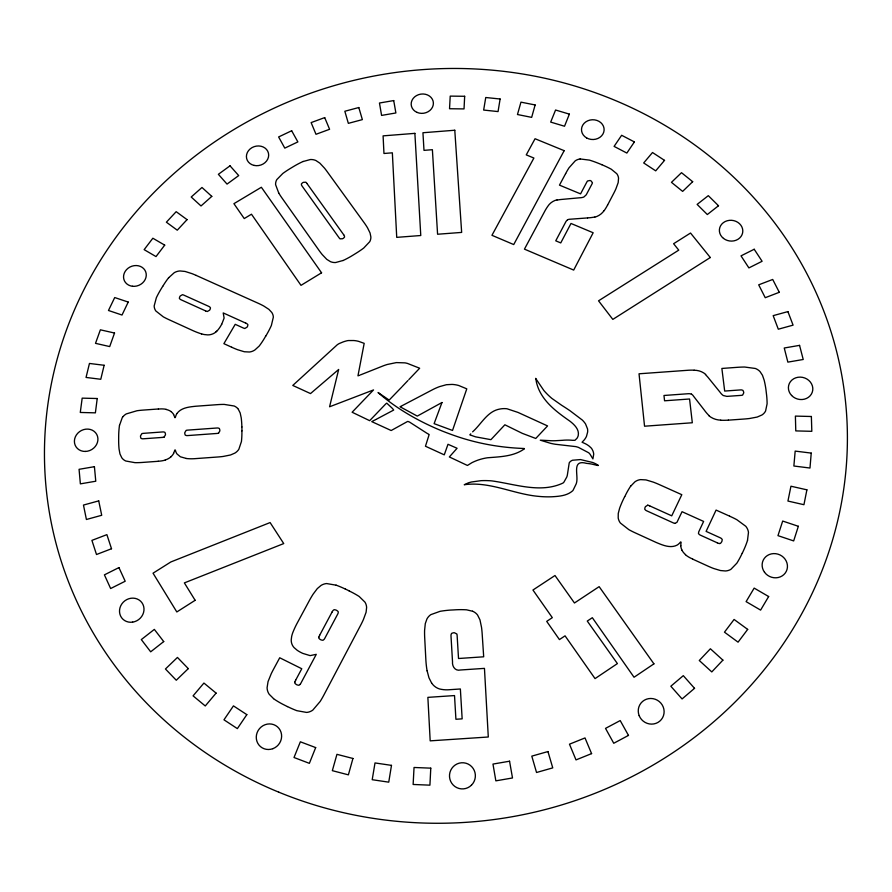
<?xml version="1.0" encoding="UTF-8"?>
<svg xmlns="http://www.w3.org/2000/svg" width="892" height="892" viewBox="0 0 892 892"><rect width="100%" height="100%" fill="white"/><g stroke="black" fill="none" stroke-linecap="round" stroke-linejoin="round"><path stroke-width="1.34" d="M119.528 425.339L122.226 417.735A11.964 10.793 -28.6 0 1 123.141 416.519M318.845 637.178L318.901 638.382L320.239 639.486A10.436 10.024 -34.2 0 0 321.321 639.999L322.96 640.3L324.097 639.397A11.195 10.737 -35.3 0 0 325.022 637.892L337.41 614.655A9.845 9.444 -31.5 0 0 338.246 612.759L338.157 611.566L336.819 610.474A10.381 9.968 -32.4 0 0 335.738 609.961L334.121 609.671L332.984 610.563A11.005 10.581 -31.2 0 0 332.069 612.046M294.851 682.101L294.906 683.328L296.244 684.454A10.581 10.146 -41.7 0 0 297.337 684.978L298.976 685.279L300.136 684.365M747.518 540.195L748.466 532.479A12.912 12.075 20.5 0 0 748.031 530.428A12.365 11.574 20.5 0 0 745.757 526.269L736.825 519.69A104.074 99.068 24.2 0 0 729.634 516.189M742.267 553.252L743.571 550.442A97.116 91.631 13.4 0 0 747.574 540.217M624.69 496.621L623.352 499.375A108.211 101.643 20.5 0 0 619.606 508.273L618.256 513.446L618.201 517.895A12.377 11.719 11.7 0 0 618.401 518.91A12.009 11.384 11.7 0 0 620.431 523.069L628.86 529.658A88.029 82.097 11.7 0 0 635.706 533.082L656.189 542.459C662.578 545.123 670.494 548.647 677.206 545.057A13.904 13.146 16.2 0 0 680.551 541.946L681.142 542.225A17.182 16.201 19.2 0 0 680.841 545.77M221.718 324.32L224.104 318.076L223.212 312.925L245.791 323.138M565.651 173.561L559.474 185.135L580.569 193.876L586.724 182.258A10.068 8.909 0.3 0 1 587.493 181.009L590.025 180.474A9.444 8.363 -0.1 0 1 591.039 180.886L592.455 182.771A8.898 7.861 -0.3 0 1 591.786 184.354L586.245 194.813L583.814 197.043A11.763 10.414 -0.5 0 1 579.622 197.79L560.756 199.518A49.16 44.109 -0.6 0 0 557.099 200.098M295.676 680.15L301.775 668.744L279.72 657.772L273.599 669.123A110.34 107.508 -47.5 0 0 271.201 673.806L268.046 681.611L267.087 687.754A12.934 12.354 -43.8 0 0 269.217 694.299L273.554 698.603M319.659 635.26L332.058 612.046M607.63 205.004L613.696 193.397A99.737 87.773 -3.4 0 0 615.926 188.814L618.178 182.626L618.546 178.199A11.072 9.779 0.8 0 0 616.773 173.706L611.265 169.212A90.705 81.306 -0.8 0 0 601.788 164.708M265.738 336.195L267.187 333.664A99.291 88.275 -21.7 0 0 271.358 325.502L273.331 317.217A11.808 10.648 -18.8 0 0 273.175 315.835A11.384 10.269 -18.8 0 0 271.77 312.456L268.927 309.39L263.865 306.079A90.661 82.231 -23.2 0 0 257.565 302.979L196.173 275.405M535.847 379.356L535.724 378.342L536.516 382.612A62.451 57.579 3.2 0 0 538.132 387.764C543.93 402.604 557.389 412.405 569.988 421.225C574.258 424.559 579.432 429.442 578.25 435.43A10.113 9.466 2.4 0 1 577.001 438.273L574.972 440.291L572.664 440.313A49.673 47.053 4 0 0 562.25 440.325L555.292 440.726A63.076 58.448 0.1 0 1 551.278 440.726L540.262 440.169L550.587 443.324A59.318 55.025 1.2 0 0 555.716 444.305L575.797 446.613A27.507 25.968 3.6 0 1 578.462 447.394L588.698 452.768A12.087 11.384 4.3 0 1 590.058 454.229L592.912 458.912L593.704 454.162A13.257 12.466 4.1 0 0 592.946 450.973L592.076 449.222A9.723 9.143 4.4 0 0 591.073 447.873L589.278 446.223A22.69 21.375 3.8 0 0 585.018 443.569L582.063 442.231L584.305 439.845A20.828 19.49 2.2 0 0 586.457 436.433L587.638 432.029A19.646 18.398 2.3 0 0 587.549 428.94L585.542 423.945A27.674 25.957 2 0 0 582.364 420.099L569.988 410.721A295.464 287.703 -28.3 0 0 561.659 405.28L551.813 398.367A72.665 66.688 3 0 1 543.819 390.462L536.326 379.39M162.679 286.365L160.66 289.699A100.194 90.404 -19.9 0 0 156.356 297.705L154.182 305.878A11.774 10.459 -22.7 0 0 154.305 307.249A11.351 10.091 -22.7 0 0 155.855 310.985L163.258 316.816A93.303 82.421 -18.9 0 0 169.458 319.905L193.285 330.787A79.823 70.97 -18.7 0 0 201.603 333.931M176.939 413.52C181.121 407.655 189.182 406.93 195.772 406.239L216.99 404.689A87.104 80.492 -28.2 0 1 224.226 404.41L234.195 406.005A11.574 10.592 -24.1 0 1 237.707 408.503M630.789 486.084L634.881 481.87A12.889 12.131 11.3 0 1 637.624 480.353A11.629 10.949 11.2 0 1 640.679 479.617L646.009 479.918L653.401 482.159A107.185 102.836 14.9 0 1 659.846 484.835L681.811 494.692L671.732 515.844L649.699 505.875M168.688 277.724L174.286 272.662A11.596 10.28 -21.4 0 1 180.039 270.956L185.068 271.447L192.014 273.654A100.629 90.047 -25.3 0 1 196.173 275.405M472.615 431.851C481.368 424.124 487.266 411.323 499.654 409.082A21.464 20.115 -3.5 0 1 506.99 408.77L517.996 412.416L547.565 425.93L535.758 438.463L522.299 433.356L504.872 424.793L490.935 439.667L475.559 436.846L469.816 434.85A8.084 7.571 -7.3 0 0 470.084 434.571L470.742 433.88M401.801 386.983L407.923 380.538M401.188 387.641L389.157 400.084L378.576 392.859A3.3 3.055 -14 0 0 378.03 392.513C396.137 408.491 418.928 421.481 441.741 430.836A298.341 263.943 -1.3 0 0 455.6 435.998C477.187 443.469 499.899 447.528 522.712 448.442M408.826 379.602L419.664 368.229L407.488 363.434A22.412 20.739 -11.9 0 0 404.946 362.866L396.371 362.598L387.262 364.482A55.717 51.903 -12.4 0 0 381.854 366.4L360.29 374.975M217.191 330.709L215.819 331.991M567.334 220.001L566.565 220.725A9.935 8.875 -0.4 0 0 565.595 222.231L555.749 240.818L560.745 242.925L571.003 223.468L593.158 232.756L573.69 270.075L524.451 249.136L545.224 210.389A61.526 55.036 1.1 0 1 547.822 206.286A15.365 13.692 -1.2 0 1 557.009 199.808M407.722 421.381L409.54 422.072A54.758 51.48 -16.1 0 1 410.543 422.73L426.933 433.256A22.791 21.43 -12.2 0 1 429.152 434.56L425.462 446.234L444.261 454.842L447.996 444.283L457.083 448.275L449.345 456.949L467.43 465.457L471.879 462.703A55.048 52.528 -4 0 1 477.175 460.395L478.881 459.804A49.997 47.666 -4.3 0 1 487.467 457.774C499.732 456.76 512.788 456.592 523.437 449.49A19.334 18.141 -2.7 0 0 524.24 448.966L524.385 448.62M407.198 421.682L391.175 430.524L371.73 421.615L375.61 419.641M375.889 419.496L393.684 410.064L392.692 408.748A54.1 50.521 -17.4 0 0 391.532 407.577L386.76 403.151L386.035 403.675A40.954 38.323 -11.8 0 0 385.344 404.344L369.678 420.678L352.117 412.238L373.536 389.927L329.572 406.785L338.67 369.466L310.516 393.573L292.777 385.444L337.276 344.758A15.844 14.517 -15 0 1 339.295 343.52L343.052 341.959A81.618 75.842 -15.1 0 1 344.936 341.335L347.055 340.755A11.206 10.258 -14.7 0 1 348.527 340.543L353.667 340.532A23.872 21.91 -14.9 0 1 358.829 341.424L364.181 343.353L357.96 375.855L359.431 375.309M343.052 260.486L335.682 262.516A11.629 10.403 -13.5 0 1 333.675 262.471A10.96 9.812 -13.5 0 1 330.375 261.601L326.784 259.36L322.224 254.577A97.083 86.201 -9.5 0 1 318.656 249.86L282.218 198.336A91.475 80.124 -10.9 0 1 278.705 192.962M303.135 161.508L310.327 159.545A11.295 9.901 -13.3 0 1 315.958 160.56L319.871 163.169L324.476 168.109A97.195 85.732 -17.1 0 1 327.018 171.431L363.891 222.353A88.263 78.987 -16.1 0 1 367.549 227.85L370.057 232.979L370.86 236.915A11.183 9.99 -12 0 1 370.28 240.483A11.596 10.358 -12 0 1 369.678 241.754L363.713 248.065A96.637 84.963 -13.8 0 1 356.008 253.295L352.608 255.402A90.125 79.355 -13.9 0 1 343.074 260.531M218.607 433.133L219.822 430.959A9.89 9.054 -25.7 0 0 219.8 429.866L219.354 428.461L218.105 428.015A10.559 9.678 -25.7 0 0 216.444 428.037L188.123 430.089A9.355 8.541 -27.1 0 0 186.149 430.379L184.789 432.62A9.901 9.031 -26.5 0 0 184.8 433.713L185.235 435.118L186.484 435.564A10.537 9.589 -26.5 0 0 188.134 435.541L216.5 433.49A9.321 8.519 -25.1 0 0 218.473 433.2L218.473 433.178M165.221 460.016L166.012 459.714A15.51 14.116 -28.6 0 0 170.952 456.871M164.061 437.125L165.444 434.906A9.912 8.998 -28.3 0 0 165.433 433.813L164.931 432.341L163.771 431.962A10.581 9.622 -28.3 0 0 162.121 431.984L143.88 433.311A9.377 8.496 -29.1 0 0 141.906 433.601L140.535 435.831A9.912 8.987 -28.5 0 0 140.535 436.924L140.947 438.329L142.185 438.775A10.548 9.544 -28.4 0 0 143.835 438.752L162.099 437.437M580.146 158.966L589.445 160.114A99.09 88.955 -1.2 0 1 598.153 163.203L601.81 164.663M587.572 217.927L570.3 219.209A5.508 4.917 -0.6 0 0 567.568 219.789M158.408 408.982L143.289 410.086A88.196 80.503 -31.7 0 0 136.989 410.744L126.307 413.899A11.663 10.514 -28.6 0 0 123.141 416.519M158.207 461.298L142.91 462.402A79.433 71.405 -26.7 0 1 134.937 462.658L125.783 461.008A11.763 10.659 -30 0 1 122.316 458.443A12.053 10.916 -29.9 0 1 121.747 457.685L119.963 453.939L119.049 448.988A102.703 94.128 -25.4 0 1 118.658 439.834L118.681 435.898A95.544 87.427 -25.5 0 1 119.472 425.339M728.396 420.154L743.638 419.062A105.557 95.243 9.9 0 0 749.581 418.493L757.208 417.055L761.969 414.97A11.852 10.838 14.2 0 0 765.592 410.989L767.098 403.808A95.076 87.706 9.3 0 0 766.373 393.216L765.905 389.28A103.606 95.6 8.5 0 0 764.154 380.148L762.459 375.264L760.051 371.618A11.83 10.771 12.9 0 0 755.346 368.474L744.697 367.036A101.142 93.37 16.6 0 0 737.026 367.348L721.873 368.452L724.683 391.064L739.914 389.96A10.737 9.823 13.2 0 1 741.62 389.927L742.958 390.384L743.582 391.789A10.046 9.188 12.6 0 1 743.738 392.893L742.612 395.111A9.477 8.652 12.6 0 1 740.616 395.412L726.88 396.382L723.267 395.524A12.499 11.418 12.1 0 1 720.19 392.38L708.036 377.372A51.491 47.566 9.2 0 0 705.461 374.607M523.136 448.453L523.47 448.475A2.821 2.654 -1.5 0 1 524.273 448.576M186.049 458.388L180.396 456.793L176.95 453.917A13.335 12.187 -27.5 0 1 175.356 450.047L174.743 450.092A16.58 15.086 -28.8 0 1 173.561 453.359M647.748 505.184L645.473 506.6A10.303 9.723 13.5 0 0 644.983 507.648L644.726 509.198L645.674 510.246A11.016 10.381 12.6 0 0 647.213 511.049L672.891 522.701A9.879 9.299 15.4 0 0 674.865 523.426M674.876 523.403L676.939 522.344L682.046 511.696L703.621 521.43L698.971 531.342A9.823 9.232 19 0 0 698.692 531.978L698.458 533.55L699.428 534.609A11.15 10.481 18.1 0 0 700.989 535.423L717.257 542.815M719.242 543.518L720.468 543.418L721.528 542.08A10.425 9.79 19.4 0 0 722.007 541.02L722.23 539.437L721.271 538.378A11.094 10.436 20.4 0 0 719.699 537.553L706.107 531.387L716.086 510.079L729.645 516.167M596.592 465.223L591.719 464.074A50.476 48.001 6.5 0 0 586.512 463.361C572.14 459.38 577.983 473.396 576.778 481.524A18.275 17.294 2.7 0 1 576.165 483.932L573.077 490.288A5.151 4.873 4.1 0 1 572.519 490.912C566.899 495.863 558.894 496.353 551.769 496.788A98.756 91.976 0.1 0 1 546.105 496.822A88.475 82.566 0.2 0 1 538.456 496.353C513.837 494.201 490.254 481.446 465.189 484.601A18.542 17.528 -7.9 0 1 464.241 484.735L468.523 482.795A69.342 66.722 -5.1 0 1 471.511 481.981L481.134 480.665A87.985 84.996 -5.9 0 1 486.82 480.61L490.02 480.743A39.761 38.022 -5.3 0 1 492.272 480.955C515.42 484.189 540.73 493.532 562.975 483.051A8.24 7.794 2.6 0 0 563.934 482.126L566.766 477.053A15.878 14.997 1.8 0 0 567.345 475.09L569.23 462.87A4.995 4.705 3.8 0 1 569.988 461.878L570.646 461.298A6.735 6.344 4 0 1 572.519 460.239L580.491 459.57L592.689 462.491A42.114 39.973 5.4 0 1 595.823 463.851L598.409 465.457L597.774 465.468A23.772 22.267 5.7 0 1 596.592 465.211M336.083 585.174L326.628 583.558A12.622 12.064 -30 0 0 325.011 583.814A12.165 11.629 -29.9 0 0 321.008 585.464L317.296 588.608L313.17 594.094A96.381 93.783 -29.1 0 0 309.178 600.896L296.947 623.575A87.628 85.164 -35 0 0 292.788 632.629A28.131 27.005 -36.1 0 0 291.628 636.654L291.249 639.731A14.071 13.469 -36.7 0 0 291.271 641.147A11.585 11.083 -36.9 0 0 294.059 647.581L297.214 650.29A38.356 36.739 -33.3 0 0 302.856 653.412L310.126 655.62L316.281 654.327L301.083 682.837A11.351 10.871 -42.4 0 1 300.147 684.365M472.582 611.232L466.549 609.816A93.058 92.289 -30.3 0 0 453.582 609.927L450.326 610.083A109.571 108.757 -43.2 0 0 440.113 611.31L430.858 614.633A12.722 12.41 -18.4 0 0 429.554 615.647A12.209 11.908 -18.4 0 0 426.9 619.059L425.294 623.608L424.592 630.399A96.86 94.853 4.2 0 0 424.726 638.248L425.796 658.642A101.275 99.581 8.5 0 0 427.09 670.851M205.584 310.895L181.433 299.946A10.303 9.165 -21.4 0 1 180.095 299.233L179.325 298.296L179.705 296.913A9.634 8.585 -21.6 0 1 180.262 295.966L182.492 294.683A9.043 8.05 -22 0 1 184.22 295.308L208.371 306.201A10.236 9.165 -21.4 0 1 209.72 306.926L210.49 307.874L210.122 309.268A9.622 8.597 -21.2 0 1 209.575 310.215L207.334 311.509A9.154 8.173 -20.8 0 1 205.595 310.873M231.708 347.244L223.881 343.665L235.22 324.32L243.025 327.866A9.188 8.273 -19.5 0 0 244.787 328.501L247.039 327.174A9.667 8.697 -20.1 0 0 247.586 326.227L247.92 324.721L247.151 323.874A10.28 9.277 -20.2 0 0 245.779 323.149M692.593 559.094L707.434 565.874A90.237 83.77 18 0 0 713.723 568.516L720.424 570.534L725.33 570.969A12.321 11.596 21.9 0 0 729.522 570.033A12.644 11.897 21.8 0 0 730.927 569.297L736.848 563.187A98.979 93.482 13.3 0 0 742.211 553.23M345.304 589.01L349.151 590.861M287.458 706.609L284.57 705.159A91.675 87.962 -33.3 0 1 273.498 698.67M306.948 183.484L343.632 234.674M431.594 683.016L428.952 677.753L427.134 670.84M278.717 192.962L275.617 184.711A11.016 9.678 -14.6 0 1 276.23 180.808A11.429 10.035 -14.6 0 1 276.843 179.571L282.809 173.472A98.176 87.672 -13 0 1 290.413 168.421L293.769 166.391A91.029 81.161 -12.8 0 1 303.113 161.463M241.899 426.945L241.955 430.881M343.621 234.674A10.068 8.987 -13.3 0 1 344.39 235.912L344.557 237.082L343.532 238.153A9.466 8.429 -13 0 1 342.584 238.733L340.042 238.866A9.009 8.039 -12.6 0 1 338.915 237.54L302.265 186.305A10.035 8.831 -13.5 0 1 301.518 185.101L301.373 183.953L302.388 182.916A9.388 8.262 -13.7 0 1 303.325 182.347L305.822 182.202A8.797 7.738 -14.1 0 1 306.937 183.496M162.723 286.388A92.924 83.681 -19.9 0 1 168.644 277.691M265.66 336.161A84.985 75.787 -21.6 0 1 259.249 345.996L254.989 349.887A12.243 11.072 -20.2 0 1 252.269 351.314A11.039 9.99 -20.2 0 1 249.325 352.005L244.319 351.749L237.54 349.697A98.834 88.33 -16.5 0 1 231.708 347.233M221.651 324.287A30.228 27.016 -21.8 0 1 217.235 330.754M215.864 332.047A11.451 10.269 -21.5 0 1 207.78 334.901L204.324 334.556A26.381 23.616 -20.9 0 1 201.625 333.898M164.072 437.147A9.344 8.474 -27.7 0 1 162.099 437.426M173.628 453.381A10.726 9.767 -28.6 0 1 170.885 456.793M165.232 460.082A27.05 24.575 -28.2 0 1 158.207 461.231M158.408 409.082A25.444 23.092 -28 0 1 166.146 409.305M166.102 409.473A15.42 13.982 -27.5 0 1 170.996 411.491M170.93 411.569A10.659 9.667 -27.2 0 1 173.639 414.524M173.583 414.557A16.357 14.818 -27.5 0 1 174.765 417.59L175.345 417.556A13.302 12.109 -26.2 0 1 176.928 413.52M237.696 408.514A11.919 10.905 -24.1 0 1 238.298 409.25L240.171 412.94L241.219 417.835A103.104 93.337 -28.9 0 1 241.866 426.945M241.899 430.881A95.834 86.903 -28.8 0 1 241.442 441.507L238.866 449.222A11.997 11.039 -25.4 0 1 237.963 450.449A11.674 10.737 -25.4 0 1 234.808 453.125L230.504 454.987L223.123 456.459A90.839 82.332 -22.9 0 1 217.481 457.016L196.017 458.577A46.172 42.036 -25.7 0 1 186.027 458.488M318.823 637.167A9.812 9.433 -35.3 0 1 319.682 635.271M336.106 585.152A109.448 104.888 -43.1 0 1 345.282 589.032M349.118 590.917A101.721 97.618 -42.3 0 1 359.164 596.469L364.895 602.067A12.644 12.176 -29 0 1 365.854 603.94A11.93 11.473 -28.9 0 1 366.612 607.541L366.088 612.269L363.434 619.516A106.237 100.339 -32.6 0 1 360.346 625.827L324.209 694.389A103.539 97.808 -40.8 0 1 320.172 701.458L312.78 710.132A12.533 12.042 -45.2 0 1 308.208 712.184A13.001 12.488 -45.1 0 1 306.547 712.418L296.846 710.679A107.23 102.959 -31 0 1 287.48 706.576M294.828 682.09A9.946 9.556 -42.9 0 1 295.698 680.161M472.582 611.232A13.079 12.789 -11.1 0 1 475.38 612.837A11.808 11.54 -10.9 0 1 477.61 615.101L479.974 619.862L481.535 627.388A107.508 104.286 -31.4 0 1 482.204 634.335L483.687 656.802L458.521 658.508L457.161 636.041A9.767 9.567 -17.6 0 0 456.871 634L454.385 632.74A10.37 10.169 -16.5 0 0 453.158 632.841L451.564 633.398L451.04 634.725A11.039 10.815 -13.5 0 0 451.029 636.453L452.512 661.652C451.988 666.391 455.255 671.375 460.517 669.992L484.456 668.376L488.292 737.004L430.189 740.851L427.87 697.366L454.519 695.57L455.912 719.264L462.156 718.852L460.361 688.981L449.902 689.683A30.975 30.451 -21.4 0 1 439.5 688.958A14.93 14.718 -25.9 0 1 431.617 683.004M624.768 496.654A91.787 86.268 18.9 0 1 630.722 486.04M647.759 505.162A9.656 9.132 12.9 0 1 649.688 505.898M719.242 543.54A9.924 9.299 19.8 0 1 717.268 542.793M692.638 558.994A26.615 25.043 18.7 0 1 685.424 554.757M685.547 554.612A16.19 15.264 18.9 0 1 681.856 550.108M681.956 550.063A11.206 10.581 18.8 0 1 680.774 545.77M728.385 420.121A58.538 53.342 10.8 0 1 720.725 420.243M720.725 420.143A17.862 16.39 12.3 0 1 708.939 415.795M709.084 415.639A43.251 39.482 12.7 0 1 704.256 410.008L693.452 396.093A5.787 5.33 10.2 0 0 691.378 394.097M691.345 394.141A3.1 2.843 10.2 0 0 691.032 394.008L689.895 393.762A10.459 9.634 10.4 0 0 687.866 393.751L663.971 395.479L664.562 400.798L689.561 398.992L692.315 422.763L644.548 426.209L639.029 373.793L688.635 370.225A64.949 60.099 11.9 0 1 694.166 370.18M694.166 370.258A16.179 14.841 10.1 0 1 705.695 374.384M565.662 173.572A94.307 83.625 3.2 0 1 568.973 167.852L575.217 160.85A11.083 9.767 -0.5 0 1 580.146 158.943M607.597 204.993A55.293 48.96 -1.6 0 1 604.163 210.657M604.074 210.612A16.837 14.952 0.2 0 1 594.819 217.18M594.752 217.012A40.608 35.892 -0.2 0 1 587.572 217.882M430.78 768.157L429.922 785.161L413.13 784.469L414.044 767.477L430.78 768.157M464.665 96.28L464.03 108.913L449.535 108.735L450.215 96.113L464.665 96.28M811.229 453.091L809.981 468.032L793.869 466.014L795.173 451.096L811.229 453.091M97.228 398.523L95.388 412.851L80.28 412.461L82.175 398.144L97.228 398.523M391.488 765.369L388.745 782.161L372.209 779.708L375.008 762.939L391.488 765.369M500.111 99.001L498.059 111.578L483.654 110.062L485.75 97.507L500.111 99.001M441.975 402.515L434.114 423.644L452.523 430.457L466.784 388.845L458.711 385.5A27.317 25.478 -8.3 0 0 452.066 384.419L446.401 384.708L439.533 386.626A57.668 54.144 -7.8 0 0 431.984 390.016L400.854 406.351A3.925 3.646 -12.5 0 1 400.53 406.496A1.516 1.405 -12.4 0 0 400.062 406.774L417.278 416.096L441.975 402.515M806.903 489.831L803.937 504.705L787.937 501.059L790.948 486.218L806.903 489.831M104.141 365.274L100.774 379.278L86.045 377.439L89.456 363.457L104.141 365.274M352.942 758.468L348.382 774.847L332.337 770.666L336.942 754.331L352.942 758.468M535.122 104.955L531.665 117.365L517.471 114.522L520.961 102.145L535.122 104.955M798.351 526.291L793.668 540.92L777.969 535.646L782.685 521.051L798.351 526.291M114.533 333.028L109.705 346.575L95.511 343.342L100.372 329.817L114.533 333.028M569.375 114.131L564.524 126.24L550.687 122.093L555.571 110.017L569.375 114.131M315.679 747.585L309.368 763.34L294.014 757.509L300.359 741.798L315.679 747.585M128.225 302.065L122.014 315.032L108.478 310.483L114.711 297.549L128.225 302.065M564.168 150.67L513.725 244.564L491.949 235.31L533.895 158.04L526.258 154.885L535.055 138.739L564.168 150.67M768.648 596.536L760.608 610.106L746.102 601.632L754.164 588.107L768.648 596.536M246.828 714.637L237.361 728.619L223.97 719.811L233.448 705.884L246.828 714.637M634.39 141.928L626.853 153.067L614.097 146.388L621.646 135.283L634.39 141.928M747.686 629.395L738.063 642.162L724.471 632.172L734.094 619.461L747.686 629.395M164.708 245.133L156.011 256.584L144.147 249.649L152.855 238.231L164.708 245.133M216.087 693.106L205.26 705.962L193.085 695.86L203.922 683.06L216.087 693.106M664.529 160.37L655.709 170.851L643.689 162.957L652.509 152.521L664.529 160.37M187.052 219.633L177.263 230.192L166.38 222.197L176.17 211.683L187.052 219.633M722.899 660.136L711.794 671.921L699.283 660.504L710.389 648.774L722.899 660.136M188.29 668.632L176.27 680.239L165.444 668.989L177.452 657.437L188.29 668.632M692.671 181.689L682.636 191.39L671.464 182.347L681.499 172.691L692.671 181.689M211.794 196.385L201.012 205.963L191.211 197.009L201.982 187.476L211.794 196.385M694.545 688.323L682.079 698.949L670.84 686.227L683.294 675.657L694.545 688.323M163.727 641.571L150.681 651.818L141.315 639.586L154.338 629.395L163.727 641.571M718.506 205.751L707.323 214.537L697.131 204.402L708.304 195.66L718.506 205.751M230.025 165.823L218.373 174.308L227.036 184.098L238.699 175.579L230.025 165.823M653.925 663.849L634.045 677.251L592.333 617.699L587.271 621.066L617.398 663.592L595.042 678.611L565.06 635.84L559.429 639.586L546.707 621.378L552.315 617.654L532.948 590.025L554.991 575.518L574.459 602.992L599.145 586.646L653.925 663.849M195.136 600.305L176.817 611.957L153.045 573.188L170.851 561.96L270.109 522.567L283.734 543.574L184.365 582.9L195.136 600.305M710.3 257.52L612.826 319.392L598.543 300.816L678.745 250.139L673.605 243.717L690.531 233.035L710.3 257.52M321.566 272.796L301.005 285.351L251.477 214.214L244.241 218.562L233.916 203.677L261.367 187.264L321.566 272.796M628.481 735.409L613.752 743.27L605.523 728.385L620.208 720.569L628.481 735.409M118.926 567.591L104.409 574.861L110.641 588.53L125.192 581.227L118.926 567.591M754.197 249.258L741.018 255.859L748.89 267.912L762.102 261.278L754.197 249.258M291.662 130.756L278.616 136.955L284.793 148.128L297.872 141.906L291.662 130.756M591.586 753.617L576.009 759.906L569.475 744.184L585.007 737.94L591.586 753.617M111.522 548.747L96.503 554.512L91.909 540.385L106.884 534.643L111.522 548.747M779.296 292.297L765.236 297.705L758.691 284.827L772.706 279.464L779.296 292.297M324.699 117.61L311.13 122.594L315.991 134.291L329.594 129.284L324.699 117.61M547.956 751.555L531.799 756.137L536.538 772.494L552.75 767.878L547.956 751.555M98.722 500.88L83.469 505.062L86.412 519.49L101.71 515.286L98.722 500.88M787.904 311.598L773.174 315.645L778.303 329.204L793.077 325.145L787.904 311.598M358.807 107.531L344.836 111.255L348.348 123.352L362.364 119.617L358.807 107.531M509.555 761.211L492.975 764.076L495.852 780.846L512.499 777.969L509.555 761.211M393.718 100.573L379.457 103.015L381.586 115.414L395.881 112.961L393.718 100.573M94.418 466.683L79.065 469.315L80.369 483.865L95.767 481.223L94.418 466.683M799.555 345.371L784.246 348.003L787.859 362.13L803.224 359.487L799.555 345.371M414.88 133.365L383.092 135.863L383.961 153.48L392.346 152.822L396.728 237.361L420.768 235.521L414.88 133.365M454.786 130.243L422.942 132.741L423.99 150.358L432.386 149.7L437.582 234.239L461.655 232.411L454.786 130.243M811.374 416.497L795.396 416.096L795.776 430.903L811.82 431.315L811.374 416.497M723.479 238.398A11.741 10.392 7.3 0 0 742.612 232.901A11.741 10.392 7.3 0 0 727.17 220.77A11.741 10.392 7.3 0 0 723.479 238.398M791.605 395.479A12.287 11.128 15.6 0 0 812.255 392.257A12.287 11.128 15.6 0 0 797.961 377.271A12.287 11.128 15.6 0 0 791.605 395.479M764.511 572.251A12.811 11.953 24.8 0 0 786.343 571.248A12.811 11.953 24.8 0 0 773.509 553.609A12.811 11.953 24.8 0 0 764.511 572.251M639.174 715.663A13.09 12.655 37.4 0 0 661.351 719.543A13.09 12.655 37.4 0 0 653.033 698.67A13.09 12.655 37.4 0 0 639.174 715.663M471.467 785.161A13.09 12.934 -79.6 0 0 465.936 763.217A13.09 12.934 -79.6 0 0 449.891 779.117A13.09 12.934 -79.6 0 0 471.467 785.161M272.84 748.689A13.034 12.432 -50.4 0 0 277.445 726.824A13.034 12.432 -50.4 0 0 256.55 734.607A13.034 12.432 -50.4 0 0 272.84 748.689M132.618 622.137A12.644 11.663 -39.7 0 0 141.917 602.68A12.644 11.663 -39.7 0 0 120.743 605.791A12.644 11.663 -39.7 0 0 132.618 622.137M85.376 451.441A12.087 10.849 -30.9 0 0 96.726 434.393A12.087 10.849 -30.9 0 0 76.389 434.939A12.087 10.849 -30.9 0 0 85.376 451.441M132.484 286.265A11.563 10.18 -22.9 0 0 145.73 271.882A11.563 10.18 -22.9 0 0 126.497 269.674A11.563 10.18 -22.9 0 0 132.484 286.265M254.086 165.41A11.228 9.767 -15.3 0 0 268.436 153.112A11.228 9.767 -15.3 0 0 250.117 148.953A11.228 9.767 -15.3 0 0 254.086 165.41M416.999 112.381A11.139 9.667 -7.9 0 0 433.389 103.037A11.139 9.667 -7.9 0 0 416.452 95.622A11.139 9.667 -7.9 0 0 416.999 112.381M586.601 137.914A11.317 9.89 -0.4 0 0 604.107 130.176A11.317 9.89 -0.4 0 0 587.705 120.821A11.317 9.89 -0.4 0 0 586.601 137.914M278.783 792.174A402.114 376.747 -9.2 0 0 845.627 402.649A402.114 376.747 -9.2 0 0 213.378 142.776A402.114 376.747 -9.2 0 0 278.783 792.174"/></g></svg>
